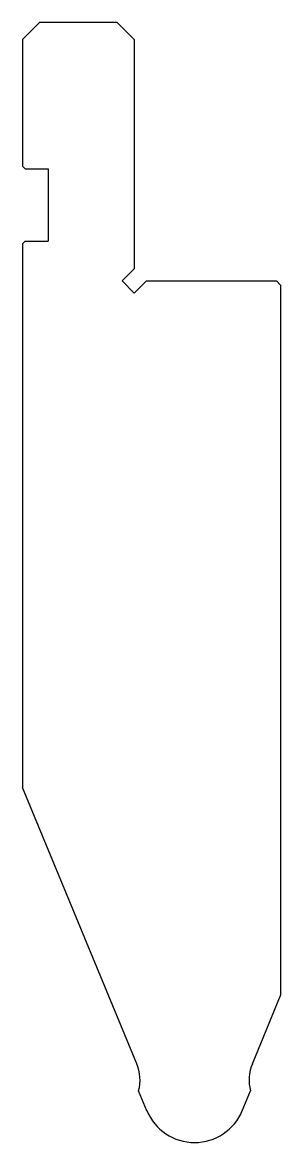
# Model space of a CAD drawing. Header units: millimetres. Extents: x 1496 to 1526, y 1063 to 1193.
import ezdxf

# ---------------------------------------------------------------- set-up
doc = ezdxf.new("R2010")
doc.units = ezdxf.units.MM
doc.layers.add('1', color=1, linetype='Continuous')

msp = doc.modelspace()

# ---------------------------------------------------------------- linework, layer by layer
at = {"layer": '1', "color": 0, "linetype": 'Continuous'}
for p, q in [((1495.61, 1190.57), (1497.61, 1192.57)), ((1506.61, 1192.57), (1497.61, 1192.57)), ((1506.61, 1192.57), (1508.61, 1190.57)), ((1495.61, 1190.57), (1495.61, 1175.87)), ((1508.61, 1190.57), (1508.61, 1163.98)), ((1495.61, 1175.87), (1495.91, 1175.57)), ((1495.91, 1175.57), (1498.61, 1175.57)), ((1498.61, 1175.57), (1498.61, 1167.17)), ((1495.61, 1166.87), (1495.91, 1167.17)), ((1495.61, 1166.87), (1495.61, 1103.79)), ((1495.91, 1167.17), (1498.61, 1167.17)), ((1507.19, 1162.57), (1508.61, 1163.98)), ((1508.61, 1161.15), (1507.19, 1162.57)), ((1508.61, 1161.15), (1510.02, 1162.57)), ((1510.02, 1162.57), (1525.11, 1162.57)), ((1525.11, 1162.57), (1525.61, 1162.07)), ((1525.61, 1162.07), (1525.61, 1079.64)), ((1508.89, 1071.72), (1495.61, 1103.79)), ((1522.32, 1071.72), (1525.61, 1079.64)), ((1510.06, 1066.27), (1509.11, 1068.57)), ((1521.15, 1066.27), (1522.1, 1068.57))]:
    msp.add_line(p, q, dxfattribs=at)
for centre, radius, start, end in [((1504.27, 1069.81), 5, 345.63, 22.5), ((1526.94, 1069.81), 5, 157.5, 194.37), ((1515.61, 1068.57), 6, 202.5, 337.5)]:
    msp.add_arc(centre, radius, start, end, dxfattribs=at)

doc.saveas('drawing.dxf')
